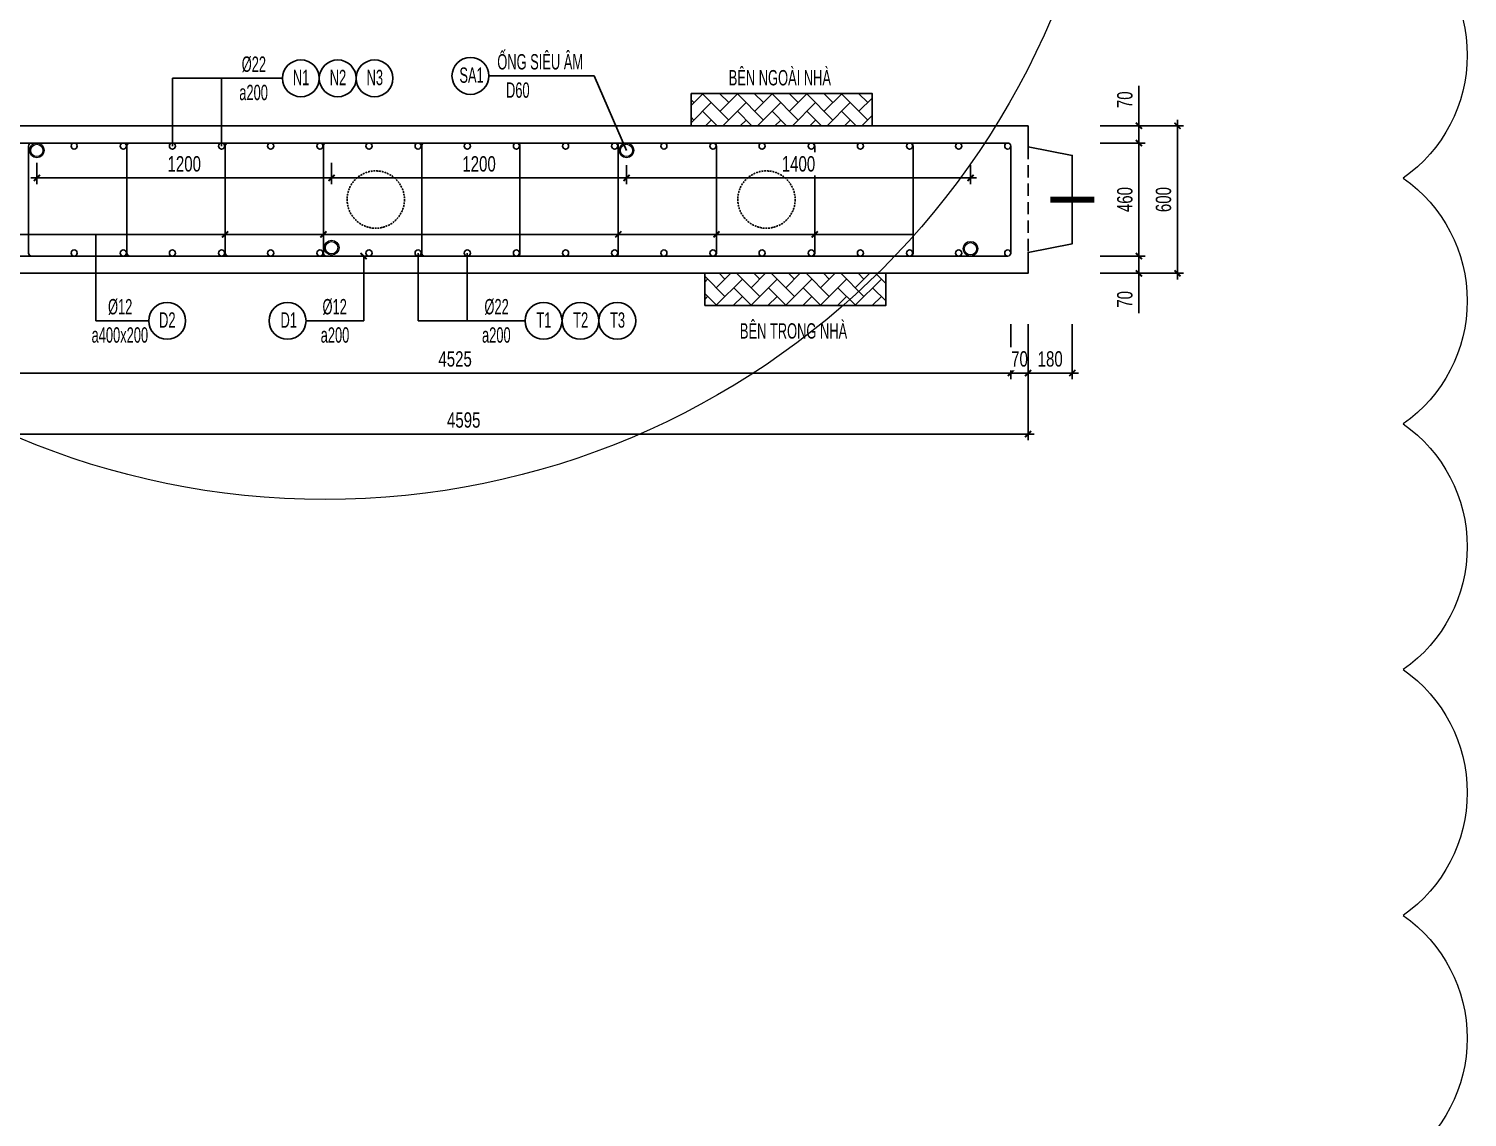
# Model space of a CAD drawing. Header units: millimetres. Extents: x -147841 to 368790, y -162721 to 84261.
# Drawn here: x 321568 to 327423, y -108874 to -104445 of the extents above; entities that cross this region are included whole.
import ezdxf
from ezdxf.enums import TextEntityAlignment as Align

# ---------------------------------------------------------------- set-up
doc = ezdxf.new("R2010")
doc.units = ezdxf.units.MM
doc.header["$LTSCALE"] = 1000
doc.header["$MEASUREMENT"] = 0
doc.header["$PDMODE"] = 1
doc.header["$PDSIZE"] = -10
doc.linetypes.add('DASHED', pattern=[0.75, 0.5, -0.25])
doc.linetypes.add('HIDDEN', pattern=[0.375, 0.25, -0.125])
doc.layers.get('0').update_dxf_attribs({"linetype": 'CONTINUOUS', "lineweight": 18})
doc.layers.get('DEFPOINTS').update_dxf_attribs({"color": 5, "linetype": 'CONTINUOUS', "lineweight": 18})
for name, color, linetype, lineweight in [('0-THAY', 7, 'CONTINUOUS', 18), ('ccu11-Dim', 8, 'CONTINUOUS', 18), ('DIM', 8, 'CONTINUOUS', 18)]:
    doc.layers.add(name, color=color, linetype=linetype, lineweight=lineweight)
for name, color, linetype in [('ccu11-Hatch', 250, 'CONTINUOUS'), ('ccu11-Khuat', 9, 'DASHED'), ('ccu11-Manh', 8, 'CONTINUOUS'), ('ccu11-Thep', 4, 'CONTINUOUS'), ('ccu11-Thepdai', 6, 'CONTINUOUS'), ('KC-Cotthep', 8, 'CONTINUOUS'), ('KC-Dim', 8, 'CONTINUOUS'), ('KC-Text', 31, 'CONTINUOUS'), ('KC-Thay', 7, 'CONTINUOUS')]:
    doc.layers.add(name, color=color, linetype=linetype)
doc.styles.add('ARIAL', font='arial.ttf', dxfattribs={"width": 0.7})
doc.styles.add('ccu11-dim', font='vnsimli.shx', dxfattribs={"width": 0.65, "bigfont": 'bigfont.shx'})
doc.dimstyles.new('2.5-25', dxfattribs={"dimscale": 25, "dimtxt": 2.5, "dimasz": 1, "dimexe": 1, "dimexo": 2, "dimgap": 1, "dimtad": 1, "dimdec": 1, "dimrnd": 5, "dimdsep": 46, "dimtxsty": 'ARIAL', "dimblk": 'ARCHTICK', "dimcen": -1, "dimdle": 1, "dimclrd": 256, "dimclre": 256, "dimclrt": 3, "dimadec": 0, "dimazin": 2, "dimtfac": 0.1, "dimtdec": 1, "dimtmove": 0, "dimatfit": 1, "dimldrblk": 'ARCHTICK', "dimfxl": 1, "dimtvp": 0.833333, "dimtfill": 1, "dimtolj": 1, "dimtzin": 12, "dimarcsym": 0})
doc.dimstyles.new('ccu11-100x4', dxfattribs={"dimscale": 100, "dimtxt": 2.5, "dimasz": 1, "dimexe": 1, "dimexo": 2, "dimgap": 1, "dimtad": 1, "dimdec": 0, "dimlfac": 0.25, "dimdsep": 46, "dimtxsty": 'ccu11-dim', "dimblk": 'ARCHTICK', "dimcen": -1, "dimdle": 1, "dimclrd": 256, "dimclre": 256, "dimclrt": 31, "dimadec": 0, "dimazin": 2, "dimtfac": 0.1, "dimtdec": 0, "dimtmove": 0, "dimatfit": 1, "dimldrblk": 'ARCHTICK', "dimfxl": 1, "dimtvp": 0.833333, "dimtolj": 1, "dimtzin": 12, "dimarcsym": 0})

# ---------------------------------------------------------------- blocks, each defined once
blk = doc.blocks.new('_ARCHTICK')
at = {"color": 0, "linetype": 'ByBlock', "const_width": 0.3}
blk.add_lwpolyline([(-0.5, -0.5), (0.5, 0.5)], dxfattribs=at)
blk = doc.blocks.new('*D708')
at = {"layer": 'DEFPOINTS', "color": 0, "linetype": 'ByBlock', "ltscale": 30, "transparency": 16777216}
for p in [(321041.4, -105440), (325565.5, -105596.9), (325565.5, -105845.6)]:
    blk.add_point(p, dxfattribs=at)
at = {"layer": 'KC-Dim', "linetype": 'ByBlock', "lineweight": -2, "ltscale": 30, "transparency": 16777216}
for p, q in [((321041.4, -105490), (321041.4, -105870.6)), ((325565.5, -105646.9), (325565.5, -105870.6)), ((321016.4, -105845.6), (325590.5, -105845.6))]:
    blk.add_line(p, q, dxfattribs=at)
at = {"layer": 'KC-Dim', "linetype": 'ByBlock', "lineweight": -2, "ltscale": 30, "transparency": 16777216, "xscale": 25, "yscale": 25, "zscale": 25, "rotation": 180}
blk.add_blockref('_ARCHTICK', (321041.4, -105845.6), dxfattribs=at)
at = {"layer": 'KC-Dim', "linetype": 'ByBlock', "lineweight": -2, "ltscale": 30, "transparency": 16777216, "xscale": 25, "yscale": 25, "zscale": 25}
blk.add_blockref('_ARCHTICK', (325565.5, -105845.6), dxfattribs=at)
at = {"layer": 'KC-Dim', "color": 3, "linetype": 'ByBlock', "ltscale": 30, "transparency": 16777216, "insert": (323303.5, -105788.7), "char_height": 62.5, "attachment_point": 5, "style": 'ARIAL', "bg_fill": 3, "box_fill_scale": 1.25, "bg_fill_color": 256, "bg_fill_true_color": 13158600, "bg_fill_transparency": 0}
blk.add_mtext('\\A1;4525', dxfattribs=at)
blk = doc.blocks.new('*D709')
at = {"layer": 'DEFPOINTS', "color": 0, "linetype": 'ByBlock', "ltscale": 30, "transparency": 16777216}
for p in [(321041.4, -105596.9), (325635.5, -105596.9), (325635.5, -106094.2)]:
    blk.add_point(p, dxfattribs=at)
at = {"layer": 'KC-Dim', "linetype": 'ByBlock', "lineweight": -2, "ltscale": 30, "transparency": 16777216}
for p, q in [((321041.4, -105646.9), (321041.4, -106119.2)), ((325635.5, -105646.9), (325635.5, -106119.2)), ((321016.4, -106094.2), (325660.5, -106094.2))]:
    blk.add_line(p, q, dxfattribs=at)
at = {"layer": 'KC-Dim', "linetype": 'ByBlock', "lineweight": -2, "ltscale": 30, "transparency": 16777216, "xscale": 25, "yscale": 25, "zscale": 25, "rotation": 180}
blk.add_blockref('_ARCHTICK', (321041.4, -106094.2), dxfattribs=at)
at = {"layer": 'KC-Dim', "linetype": 'ByBlock', "lineweight": -2, "ltscale": 30, "transparency": 16777216, "xscale": 25, "yscale": 25, "zscale": 25}
blk.add_blockref('_ARCHTICK', (325635.5, -106094.2), dxfattribs=at)
at = {"layer": 'KC-Dim', "color": 3, "linetype": 'ByBlock', "ltscale": 30, "transparency": 16777216, "insert": (323338.5, -106037.3), "char_height": 62.5, "attachment_point": 5, "style": 'ARIAL', "bg_fill": 3, "box_fill_scale": 1.25, "bg_fill_color": 256, "bg_fill_true_color": 13158600, "bg_fill_transparency": 0}
blk.add_mtext('\\A1;4595', dxfattribs=at)
blk = doc.blocks.new('*D710')
at = {"layer": 'DEFPOINTS', "color": 0, "linetype": 'ByBlock', "ltscale": 30, "transparency": 16777216}
for p in [(325878.6, -104840), (326243.6, -104840), (325878.6, -105440)]:
    blk.add_point(p, dxfattribs=at)
at = {"layer": 'KC-Dim', "linetype": 'ByBlock', "lineweight": -2, "ltscale": 30, "transparency": 16777216}
for p, q in [((325928.6, -104840), (326268.6, -104840)), ((326243.6, -105465), (326243.6, -104815)), ((325928.6, -105440), (326268.6, -105440))]:
    blk.add_line(p, q, dxfattribs=at)
at = {"layer": 'KC-Dim', "linetype": 'ByBlock', "lineweight": -2, "ltscale": 30, "transparency": 16777216, "xscale": 25, "yscale": 25, "zscale": 25}
for p, rotation in [((326243.6, -104840), 90), ((326243.6, -105440), 270)]:
    blk.add_blockref('_ARCHTICK', p, dxfattribs=dict(at, rotation=rotation))
at = {"layer": 'KC-Dim', "color": 3, "linetype": 'ByBlock', "ltscale": 30, "transparency": 16777216, "insert": (326186.7, -105140), "char_height": 62.5, "attachment_point": 5, "rotation": 90, "style": 'ARIAL', "bg_fill": 3, "box_fill_scale": 1.25, "bg_fill_color": 256, "bg_fill_true_color": 13158600, "bg_fill_transparency": 0}
blk.add_mtext('\\A1;600', dxfattribs=at)
blk = doc.blocks.new('*D711')
at = {"layer": 'DEFPOINTS', "color": 0, "linetype": 'ByBlock', "ltscale": 30, "transparency": 16777216}
for p in [(325878.6, -104910), (325878.6, -105370), (326086.4, -105370)]:
    blk.add_point(p, dxfattribs=at)
at = {"layer": 'KC-Dim', "linetype": 'ByBlock', "lineweight": -2, "ltscale": 30, "transparency": 16777216}
for p, q in [((325928.6, -104910), (326111.4, -104910)), ((326086.4, -104885), (326086.4, -105395)), ((325928.6, -105370), (326111.4, -105370))]:
    blk.add_line(p, q, dxfattribs=at)
at = {"layer": 'KC-Dim', "linetype": 'ByBlock', "lineweight": -2, "ltscale": 30, "transparency": 16777216, "xscale": 25, "yscale": 25, "zscale": 25}
for p, rotation in [((326086.4, -104910), 90), ((326086.4, -105370), 270)]:
    blk.add_blockref('_ARCHTICK', p, dxfattribs=dict(at, rotation=rotation))
at = {"layer": 'KC-Dim', "color": 3, "linetype": 'ByBlock', "ltscale": 30, "transparency": 16777216, "insert": (326029.5, -105140), "char_height": 62.5, "attachment_point": 5, "rotation": 90, "style": 'ARIAL', "bg_fill": 3, "box_fill_scale": 1.25, "bg_fill_color": 256, "bg_fill_true_color": 13158600, "bg_fill_transparency": 0}
blk.add_mtext('\\A1;460', dxfattribs=at)
blk = doc.blocks.new('*D712')
at = {"layer": 'DEFPOINTS', "color": 0, "linetype": 'ByBlock', "ltscale": 30, "transparency": 16777216}
for p in [(325878.6, -104840), (326086.4, -104840), (325878.6, -104910)]:
    blk.add_point(p, dxfattribs=at)
at = {"layer": 'KC-Dim', "linetype": 'ByBlock', "lineweight": -2, "ltscale": 30, "transparency": 16777216}
for p, q in [((326086.4, -104840), (326086.4, -104677.8)), ((325928.6, -104840), (326111.4, -104840)), ((326086.4, -104910), (326086.4, -104840)), ((325928.6, -104910), (326111.4, -104910)), ((326086.4, -104910), (326086.4, -104935))]:
    blk.add_line(p, q, dxfattribs=at)
at = {"layer": 'KC-Dim', "linetype": 'ByBlock', "lineweight": -2, "ltscale": 30, "transparency": 16777216, "xscale": 25, "yscale": 25, "zscale": 25}
for p, rotation in [((326086.4, -104840), 270), ((326086.4, -104910), 90)]:
    blk.add_blockref('_ARCHTICK', p, dxfattribs=dict(at, rotation=rotation))
at = {"layer": 'KC-Dim', "color": 3, "linetype": 'ByBlock', "ltscale": 30, "transparency": 16777216, "insert": (326029.5, -104733.9), "char_height": 62.5, "attachment_point": 5, "rotation": 90, "style": 'ARIAL', "bg_fill": 3, "box_fill_scale": 1.25, "bg_fill_color": 256, "bg_fill_true_color": 13158600, "bg_fill_transparency": 0}
blk.add_mtext('\\A1;70', dxfattribs=at)
blk = doc.blocks.new('*D713')
at = {"layer": 'DEFPOINTS', "color": 0, "linetype": 'ByBlock', "ltscale": 30, "transparency": 16777216}
for p in [(325878.6, -105370), (325878.6, -105440), (326086.4, -105440)]:
    blk.add_point(p, dxfattribs=at)
at = {"layer": 'KC-Dim', "linetype": 'ByBlock', "lineweight": -2, "ltscale": 30, "transparency": 16777216}
for p, q in [((325928.6, -105370), (326111.4, -105370)), ((326086.4, -105370), (326086.4, -105345)), ((326086.4, -105370), (326086.4, -105440)), ((325928.6, -105440), (326111.4, -105440)), ((326086.4, -105440), (326086.4, -105602.2))]:
    blk.add_line(p, q, dxfattribs=at)
at = {"layer": 'KC-Dim', "linetype": 'ByBlock', "lineweight": -2, "ltscale": 30, "transparency": 16777216, "xscale": 25, "yscale": 25, "zscale": 25}
for p, rotation in [((326086.4, -105370), 270), ((326086.4, -105440), 90)]:
    blk.add_blockref('_ARCHTICK', p, dxfattribs=dict(at, rotation=rotation))
at = {"layer": 'KC-Dim', "color": 3, "linetype": 'ByBlock', "ltscale": 30, "transparency": 16777216, "insert": (326029.5, -105546.1), "char_height": 62.5, "attachment_point": 5, "rotation": 90, "style": 'ARIAL', "bg_fill": 3, "box_fill_scale": 1.25, "bg_fill_color": 256, "bg_fill_true_color": 13158600, "bg_fill_transparency": 0}
blk.add_mtext('\\A1;70', dxfattribs=at)
blk = doc.blocks.new('att_thep_2')
blk.add_circle((-300, 0), 300)
at = {"color": 3, "style": 'ARIAL', "width": 0.6}
blk.add_attdef('DK', text='', height=250, dxfattribs=at).set_placement((467, 105), align=Align.CENTER)
at = {"color": 31, "style": 'ARIAL', "width": 0.6}
blk.add_attdef('SH', text='', height=250, dxfattribs=at).set_placement((-281, -111), align=Align.CENTER)
at = {"color": 2, "style": 'ARIAL', "width": 0.6}
blk.add_attdef('KC', text='', height=250, dxfattribs=at).set_placement((472, -355), align=Align.CENTER)
blk = doc.blocks.new('*D714')
at = {"layer": 'DEFPOINTS', "color": 0, "ltscale": 3000, "transparency": 16777216}
for p in [(325565.5, -105596.9), (325635.5, -105596.9)]:
    blk.add_point(p, dxfattribs=at)
at = {"layer": 'KC-Dim', "lineweight": -2, "ltscale": 3000, "transparency": 16777216}
for p, q in [((325565.5, -105646.9), (325565.5, -105870.6)), ((325635.5, -105646.9), (325635.5, -105870.6)), ((325540.5, -105845.6), (325660.5, -105845.6))]:
    blk.add_line(p, q, dxfattribs=at)
at = {"layer": 'KC-Dim', "lineweight": -2, "ltscale": 3000, "transparency": 16777216, "xscale": 25, "yscale": 25, "zscale": 25, "rotation": 180}
blk.add_blockref('_ARCHTICK', (325565.5, -105845.6), dxfattribs=at)
at = {"layer": 'KC-Dim', "lineweight": -2, "ltscale": 3000, "transparency": 16777216, "xscale": 25, "yscale": 25, "zscale": 25}
blk.add_blockref('_ARCHTICK', (325635.5, -105845.6), dxfattribs=at)
at = {"layer": 'KC-Dim', "color": 3, "ltscale": 3000, "transparency": 16777216, "insert": (325600.5, -105788.7), "char_height": 62.5, "attachment_point": 5, "style": 'ARIAL', "bg_fill": 3, "box_fill_scale": 1.25, "bg_fill_color": 256, "bg_fill_true_color": 13158600, "bg_fill_transparency": 0}
blk.add_mtext('\\A1;70', dxfattribs=at)
at = {"layer": 'DEFPOINTS', "color": 0, "ltscale": 3000, "transparency": 16777216}
blk.add_point((325635.5, -105845.6), dxfattribs=at)
blk = doc.blocks.new('*D715')
at = {"layer": 'DEFPOINTS', "color": 0, "ltscale": 3000, "transparency": 16777216}
for p in [(325635.5, -105596.9), (325815.5, -105596.9)]:
    blk.add_point(p, dxfattribs=at)
at = {"layer": 'KC-Dim', "lineweight": -2, "ltscale": 3000, "transparency": 16777216}
for p, q in [((325635.5, -105646.9), (325635.5, -105870.6)), ((325815.5, -105646.9), (325815.5, -105870.6)), ((325610.5, -105845.6), (325840.5, -105845.6))]:
    blk.add_line(p, q, dxfattribs=at)
at = {"layer": 'KC-Dim', "color": 3, "ltscale": 3000, "transparency": 16777216, "insert": (325725.5, -105788.7), "char_height": 62.5, "attachment_point": 5, "style": 'ARIAL', "bg_fill": 3, "box_fill_scale": 1.25, "bg_fill_color": 256, "bg_fill_true_color": 13158600, "bg_fill_transparency": 0}
blk.add_mtext('\\A1;180', dxfattribs=at)
at = {"layer": 'DEFPOINTS', "color": 0, "ltscale": 3000, "transparency": 16777216}
blk.add_point((325815.5, -105845.6), dxfattribs=at)
at = {"layer": 'KC-Dim', "lineweight": -2, "ltscale": 3000, "transparency": 16777216, "xscale": 25, "yscale": 25, "zscale": 25, "rotation": 180}
blk.add_blockref('_ARCHTICK', (325635.5, -105845.6), dxfattribs=at)
at = {"layer": 'KC-Dim', "lineweight": -2, "ltscale": 3000, "transparency": 16777216, "xscale": 25, "yscale": 25, "zscale": 25}
blk.add_blockref('_ARCHTICK', (325815.5, -105845.6), dxfattribs=at)
blk = doc.blocks.new('*U703')
at = {"layer": 'ccu11-Thepdai', "flags": 128}
blk.add_lwpolyline([(50, 230), (-37.5, 230, 0.414214), (-50, 217.5), (-50, -114.4), (-50, -217.5, 0.414214), (-37.5, -230), (50, -230)], format="xyb", dxfattribs=at)
blk = doc.blocks.new('*U704')
at = {"layer": 'DIM', "color": 0, "linetype": 'ByBlock', "lineweight": -2, "transparency": 16777216}
for p in [(0, 0), (400, 0), (800, 0), (1200, 0), (1600, 0), (2000, 0)]:
    blk.add_blockref('*U703', p, dxfattribs=at)
blk = doc.blocks.new('*U701')
at = {"layer": 'ccu11-Thepdai', "flags": 128}
blk.add_lwpolyline([(-50, 230), (37.5, 230, -0.414214), (50, 217.5), (50, -114.4), (50, -217.5, -0.414214), (37.5, -230), (-50, -230)], format="xyb", dxfattribs=at)
blk = doc.blocks.new('*U702')
at = {"layer": 'DIM', "color": 0, "linetype": 'ByBlock', "lineweight": -2, "transparency": 16777216}
for p in [(0, 0), (400, 0), (800, 0), (1200, 0), (1600, 0)]:
    blk.add_blockref('*U701', p, dxfattribs=at)
blk = doc.blocks.new('*D716')
at = {"layer": 'DEFPOINTS', "color": 0, "linetype": 'ByBlock', "ltscale": 30, "transparency": 16777216}
for p in [(321601, -104940), (322801, -104940), (322801, -105052)]:
    blk.add_point(p, dxfattribs=at)
at = {"layer": 'KC-Dim', "linetype": 'ByBlock', "lineweight": -2, "ltscale": 30, "transparency": 16777216}
for p, q in [((321601, -104990), (321601, -105077)), ((322801, -104990), (322801, -105077)), ((321576, -105052), (322826, -105052))]:
    blk.add_line(p, q, dxfattribs=at)
at = {"layer": 'KC-Dim', "linetype": 'ByBlock', "lineweight": -2, "ltscale": 30, "transparency": 16777216, "xscale": 25, "yscale": 25, "zscale": 25, "rotation": 180}
blk.add_blockref('_ARCHTICK', (321601, -105052), dxfattribs=at)
at = {"layer": 'KC-Dim', "linetype": 'ByBlock', "lineweight": -2, "ltscale": 30, "transparency": 16777216, "xscale": 25, "yscale": 25, "zscale": 25}
blk.add_blockref('_ARCHTICK', (322801, -105052), dxfattribs=at)
at = {"layer": 'KC-Dim', "color": 3, "linetype": 'ByBlock', "ltscale": 30, "transparency": 16777216, "insert": (322201, -104995), "char_height": 62.5, "attachment_point": 5, "style": 'ARIAL', "bg_fill": 3, "box_fill_scale": 1.25, "bg_fill_color": 256, "bg_fill_true_color": 13158600, "bg_fill_transparency": 0}
blk.add_mtext('\\A1;1200', dxfattribs=at)
blk = doc.blocks.new('*D717')
at = {"layer": 'DEFPOINTS', "color": 0, "linetype": 'ByBlock', "ltscale": 30, "transparency": 16777216}
for p in [(322801, -104940), (324001, -104950.3), (324001, -105052)]:
    blk.add_point(p, dxfattribs=at)
at = {"layer": 'KC-Dim', "linetype": 'ByBlock', "lineweight": -2, "ltscale": 30, "transparency": 16777216}
for p, q in [((322801, -104990), (322801, -105077)), ((324001, -105000.3), (324001, -105077)), ((322776, -105052), (324026, -105052))]:
    blk.add_line(p, q, dxfattribs=at)
at = {"layer": 'KC-Dim', "linetype": 'ByBlock', "lineweight": -2, "ltscale": 30, "transparency": 16777216, "xscale": 25, "yscale": 25, "zscale": 25, "rotation": 180}
blk.add_blockref('_ARCHTICK', (322801, -105052), dxfattribs=at)
at = {"layer": 'KC-Dim', "linetype": 'ByBlock', "lineweight": -2, "ltscale": 30, "transparency": 16777216, "xscale": 25, "yscale": 25, "zscale": 25}
blk.add_blockref('_ARCHTICK', (324001, -105052), dxfattribs=at)
at = {"layer": 'KC-Dim', "color": 3, "linetype": 'ByBlock', "ltscale": 30, "transparency": 16777216, "insert": (323401, -104995), "char_height": 62.5, "attachment_point": 5, "style": 'ARIAL', "bg_fill": 3, "box_fill_scale": 1.25, "bg_fill_color": 256, "bg_fill_true_color": 13158600, "bg_fill_transparency": 0}
blk.add_mtext('\\A1;1200', dxfattribs=at)
blk = doc.blocks.new('*D718')
at = {"layer": 'DEFPOINTS', "color": 0, "linetype": 'ByBlock', "ltscale": 30, "transparency": 16777216}
for p in [(324001, -104950.3), (325401, -104950.3), (325401, -105052)]:
    blk.add_point(p, dxfattribs=at)
at = {"layer": 'KC-Dim', "linetype": 'ByBlock', "lineweight": -2, "ltscale": 30, "transparency": 16777216}
for p, q in [((324001, -105000.3), (324001, -105077)), ((325401, -105000.3), (325401, -105077)), ((323976, -105052), (325426, -105052))]:
    blk.add_line(p, q, dxfattribs=at)
at = {"layer": 'KC-Dim', "linetype": 'ByBlock', "lineweight": -2, "ltscale": 30, "transparency": 16777216, "xscale": 25, "yscale": 25, "zscale": 25, "rotation": 180}
blk.add_blockref('_ARCHTICK', (324001, -105052), dxfattribs=at)
at = {"layer": 'KC-Dim', "linetype": 'ByBlock', "lineweight": -2, "ltscale": 30, "transparency": 16777216, "xscale": 25, "yscale": 25, "zscale": 25}
blk.add_blockref('_ARCHTICK', (325401, -105052), dxfattribs=at)
at = {"layer": 'KC-Dim', "color": 3, "linetype": 'ByBlock', "ltscale": 30, "transparency": 16777216, "insert": (324701, -104995), "char_height": 62.5, "attachment_point": 5, "style": 'ARIAL', "bg_fill": 3, "box_fill_scale": 1.25, "bg_fill_color": 256, "bg_fill_true_color": 13158600, "bg_fill_transparency": 0}
blk.add_mtext('\\A1;1400', dxfattribs=at)
blk = doc.blocks.new('A$C260038B3')
at = {"layer": '0-THAY', "linetype": 'Continuous'}
for radius in [120, 100]:
    blk.add_circle((0, 0), radius, dxfattribs=at)

msp = doc.modelspace()

# ---------------------------------------------------------------- hatches: boundary and pattern name
at = {"layer": 'ccu11-Hatch', "ltscale": 3000}
h = msp.add_hatch(dxfattribs=at)
h.set_pattern_fill('AR-HBONE', color=256, scale=12.5, style=0)
h.set_pattern_definition([(45, (257206.367, -116943.144), (6e-15, 70.710678), [150, -50]), (135, (257241.72, -116907.79), (6e-15, 70.710678), [150, -50])])
h.paths.add_polyline_path([(325000.37, -104708.39), (324263.62, -104708.39), (324263.62, -104839.99), (325000.37, -104839.99)])

# ---------------------------------------------------------------- linework, layer by layer
msp.add_lwpolyline([(324263.62, -104708.39), (325000.37, -104708.39), (325000.37, -104839.99), (324263.62, -104839.99)], close=True, dxfattribs=at)
at = {"layer": 'ccu11-Khuat', "ltscale": 0.1}
msp.add_line((325635.48, -104924.99), (325635.48, -105354.99), dxfattribs=at)
at = {"layer": 'ccu11-Manh', "ltscale": 10}
msp.add_line((321167.48, -105281.69), (325167.48, -105281.69), dxfattribs=at)
at = {"layer": 'ccu11-Thep', "const_width": 25}
msp.add_lwpolyline([(325725.48, -105139.99), (325905.48, -105139.99)], dxfattribs=at)
at = {"layer": 'ccu11-Thep'}
for centre in [(325552.98, -104922.49), (321752.98, -105357.49), (321952.98, -105357.49), (322152.98, -105357.49), (322352.98, -105357.49), (322552.98, -105357.49), (322752.98, -105357.49), (322952.98, -105357.49), (323152.98, -105357.49), (323352.98, -105357.49), (323552.98, -105357.49), (323752.98, -105357.49), (323952.98, -105357.49), (324152.98, -105357.49), (324352.98, -105357.49), (324552.98, -105357.49), (324752.98, -105357.49), (324952.98, -105357.49), (325152.98, -105357.49), (325352.98, -105357.49), (325552.98, -105357.49)]:
    msp.add_circle(centre, 12.5, dxfattribs=at)
at = {"layer": 'ccu11-Thepdai'}
for points in [[(321053.92, -105369.99), (323554.98, -105369.99, 0.4142136), (323567.48, -105357.49), (323567.48, -104922.49, 0.4142136), (323554.98, -104909.99), (321053.92, -104909.99, 0.4142136), (321041.42, -104922.49), (321041.42, -105357.49, 0.4142136)], [(323179.98, -105369.99), (325552.98, -105369.99, 0.4142136), (325565.48, -105357.49), (325565.48, -104922.49, 0.4142136), (325552.98, -104909.99), (323179.98, -104909.99, 0.4142136), (323167.48, -104922.49), (323167.48, -105357.49, 0.4142136)]]:
    msp.add_lwpolyline(points, format="xyb", close=True, dxfattribs=at)
at = {"layer": 'DEFPOINTS', "color": 1, "flags": 128}
msp.add_lwpolyline([(327162.28, -99052.6, -0.5205671), (327162.28, -100052.6, -0.5205671), (327162.28, -101052.6, -0.5205671), (327162.28, -102052.6, -0.5205671), (327162.28, -103052.6, -0.5205671), (327162.28, -104052.6, -0.5205671), (327162.28, -105052.6, -0.5205671), (327162.28, -106052.6, -0.5205671), (327162.28, -107052.6, -0.5205671), (327162.28, -108052.6, -0.5205671), (327162.28, -109052.6, -0.5205671)], format="xyb", dxfattribs=at)
at = {"layer": 'KC-Thay', "flags": 128}
msp.add_lwpolyline([(320441.42, -108239.99), (320441.42, -104839.99), (325635.48, -104839.99), (325635.48, -104924.99), (325815.48, -104959.99), (325815.48, -105319.99), (325635.48, -105354.99), (325635.48, -105439.99), (321041.42, -105439.99), (321041.42, -108239.99), (320956.42, -108239.99), (320921.42, -108419.99), (320561.42, -108419.99), (320526.42, -108239.99), (320441.42, -108239.99)], dxfattribs=at)

# ---------------------------------------------------------------- block references
at = {"layer": 'ccu11-Dim', "ltscale": 3000, "xscale": 0.25, "yscale": 0.25, "zscale": 0.25}
for p in [(322800.95, -105335.7), (325400.95, -105339.99)]:
    msp.add_blockref('A$C260038B3', p, dxfattribs=at)
at = {"layer": 'ccu11-Manh', "ltscale": 3000, "xscale": 25, "yscale": 25, "zscale": 25}
for p in [(322367.48, -105281.69), (322767.48, -105281.69), (323967.48, -105281.69), (324367.48, -105281.69), (324767.48, -105281.69)]:
    msp.add_blockref('_ARCHTICK', p, dxfattribs=at)
at = {"layer": 'DIM'}
for name, p in [('*U704', (321217.48, -105139.99)), ('*U702', (323517.48, -105139.99))]:
    msp.add_blockref(name, p, dxfattribs=at)
at = {"layer": 'KC-Cotthep'}
ref = msp.add_blockref('att_thep_2', (322600.63, -104646.62), dxfattribs=dict(at, xscale=-0.25, yscale=0.25, zscale=0.25))
ref.add_attrib('KC', 'a200', dxfattribs={"layer": '0', "color": 2, "height": 62.5, "style": 'ARIAL', "width": 0.6}).set_placement((322483.28, -104735.44), align=Align.CENTER)
ref.add_attrib('DK', '%%C22', dxfattribs={"layer": '0', "color": 2, "height": 62.5, "style": 'ARIAL', "width": 0.6}).set_placement((322484.36, -104620.27), align=Align.CENTER)
ref.add_attrib('SH', 'N1', dxfattribs={"layer": '0', "color": 31, "height": 62.5, "style": 'ARIAL', "width": 0.6}).set_placement((322676.66, -104674.49), align=Align.CENTER)
ref = msp.add_blockref('att_thep_2', (323440.63, -104636.95), dxfattribs=dict(at, xscale=0.25, yscale=0.25, zscale=0.25))
ref.add_attrib('KC', 'D60', dxfattribs={"layer": '0', "color": 2, "height": 62.5, "style": 'ARIAL', "width": 0.6}).set_placement((323558.6, -104725.77), align=Align.CENTER)
ref.add_attrib('DK', 'ỐNG SIÊU ÂM', dxfattribs={"layer": '0', "color": 15, "height": 62.5, "style": 'ARIAL', "width": 0.6}).set_placement((323649.7, -104610.6), align=Align.CENTER)
ref.add_attrib('SH', 'SA1', dxfattribs={"layer": '0', "color": 31, "height": 62.5, "style": 'ARIAL', "width": 0.6}).set_placement((323370.39, -104664.82), align=Align.CENTER)
ref = msp.add_blockref('att_thep_2', (322750.63, -104646.62), dxfattribs=dict(at, xscale=-0.25, yscale=0.25, zscale=0.25))
ref.add_attrib('SH', 'N2', dxfattribs={"layer": '0', "color": 31, "height": 62.5, "style": 'ARIAL', "width": 0.6}).set_placement((322826.66, -104674.49), align=Align.CENTER)
ref = msp.add_blockref('att_thep_2', (322900.63, -104646.62), dxfattribs=dict(at, xscale=-0.25, yscale=0.25, zscale=0.25))
ref.add_attrib('SH', 'N3', dxfattribs={"layer": '0', "color": 31, "height": 62.5, "style": 'ARIAL', "width": 0.6}).set_placement((322976.66, -104674.49), align=Align.CENTER)

# ---------------------------------------------------------------- texts
at = {"layer": 'KC-Text', "color": 1, "style": 'ARIAL', "width": 0.6}
msp.add_text('BÊN NGOÀI NHÀ', height=62.5, dxfattribs=at).set_placement((324625.14, -104675.44), align=Align.CENTER)

# ---------------------------------------------------------------- leaders
at = {"layer": 'ccu11-Manh', "ltscale": 10}
msp.add_leader([(324000.95, -104939.98), (323869.92, -104636.95), (323440.63, -104636.95)], dimstyle='ccu11-100x4', override={"dimgap": 1, "dimtad": 0, "dimldrblk": 'None'}, dxfattribs=at)

# ---------------------------------------------------------------- next in the draw order: dimensions: what is measured, and where the dimension line sits
at = {"layer": 'KC-Dim', "linetype": 'ByBlock', "ltscale": 30}
dim = msp.add_linear_dim(base=(326243.56, -104839.99), p1=(325878.56, -105439.99), p2=(325878.56, -104839.99), angle=90, dimstyle='2.5-25', dxfattribs=at)
dim.commit()
dim.dimension.update_dxf_attribs({"geometry": '*D710', "text_midpoint": (326186.65, -105139.99)})
for base, p1, p2, picture, middle in [((322800.95, -105051.95), (321600.95, -104939.98), (322800.95, -104939.98), '*D716', (322200.95, -104995.04)), ((325565.48, -105845.61), (321041.42, -105439.99), (325565.48, -105596.9), '*D708', (323303.45, -105788.7))]:
    dim = msp.add_linear_dim(base=base, p1=p1, p2=p2, dimstyle='2.5-25', dxfattribs=at)
    dim.commit()
    dim.dimension.update_dxf_attribs({"geometry": picture, "text_midpoint": middle})

# ---------------------------------------------------------------- next in the draw order: linework, layer by layer
at = {"layer": 'ccu11-Thep'}
for centre in [(321752.98, -104922.49), (321952.98, -104922.49), (322152.98, -104922.49), (322352.98, -104922.49), (322552.98, -104922.49)]:
    msp.add_circle(centre, 12.5, dxfattribs=at)

# ---------------------------------------------------------------- next in the draw order: block references
at = {"layer": 'ccu11-Dim', "ltscale": 3000, "xscale": 0.25, "yscale": 0.25, "zscale": 0.25}
msp.add_blockref('A$C260038B3', (321600.95, -104939.98), dxfattribs=at)

# ---------------------------------------------------------------- next in the draw order: dimensions: what is measured, and where the dimension line sits
at = {"layer": 'KC-Dim', "linetype": 'ByBlock', "ltscale": 30}
dim = msp.add_linear_dim(base=(326086.41, -105369.99), p1=(325878.56, -104909.99), p2=(325878.56, -105369.99), angle=90, dimstyle='2.5-25', dxfattribs=at)
dim.commit()
dim.dimension.update_dxf_attribs({"geometry": '*D711', "text_midpoint": (326029.5, -105139.99)})
for base, p1, p2, picture, middle in [((324000.95, -105051.95), (322800.95, -104939.98), (324000.95, -104950.27), '*D717', (323400.95, -104995.04)), ((325635.48, -106094.16), (321041.42, -105596.9), (325635.48, -105596.9), '*D709', (323338.45, -106037.25))]:
    dim = msp.add_linear_dim(base=base, p1=p1, p2=p2, dimstyle='2.5-25', dxfattribs=at)
    dim.commit()
    dim.dimension.update_dxf_attribs({"geometry": picture, "text_midpoint": middle})

# ---------------------------------------------------------------- next in the draw order: leaders
at = {"layer": 'ccu11-Manh', "ltscale": 10}
for points in [[(322152.98, -104922.49), (322152.98, -104646.62), (322600.59, -104646.62)], [(322352.98, -104922.49), (322352.98, -104646.62), (322600.63, -104646.62)]]:
    msp.add_leader(points, dimstyle='ccu11-100x4', override={"dimgap": 1, "dimtad": 0, "dimldrblk": 'None'}, dxfattribs=at)

# ---------------------------------------------------------------- next in the draw order: hatches: boundary and pattern name
at = {"layer": 'ccu11-Hatch', "ltscale": 3000}
h = msp.add_hatch(dxfattribs=at)
h.set_pattern_fill('AR-HBONE', color=256, scale=12.5, style=0)
h.set_pattern_definition([(315, (257261.996, -93336.84), (6e-15, -70.710678), [150, -50]), (225, (257297.35, -93372.195), (6e-15, -70.710678), [150, -50])])
h.paths.add_polyline_path([(325056, -105571.59), (324319.25, -105571.59), (324319.25, -105439.99), (325056, -105439.99)])

# ---------------------------------------------------------------- next in the draw order: linework, layer by layer
msp.add_lwpolyline([(324319.25, -105571.59), (325056, -105571.59), (325056, -105439.99), (324319.25, -105439.99)], close=True, dxfattribs=at)
at = {"layer": 'ccu11-Thep'}
for centre in [(322752.98, -104922.49), (322952.98, -104922.49), (323152.98, -104922.49), (323352.98, -104922.49), (323552.98, -104922.49), (323752.98, -104922.49)]:
    msp.add_circle(centre, 12.5, dxfattribs=at)
at = {"layer": 'ccu11-Thep', "linetype": 'HIDDEN', "ltscale": 0.03}
msp.add_circle((322980.53, -105139.99, 242.3), 116.6, dxfattribs=at)

# ---------------------------------------------------------------- next in the draw order: block references
at = {"layer": 'KC-Cotthep'}
ref = msp.add_blockref('att_thep_2', (322056.27, -105633.36), dxfattribs=dict(at, xscale=-0.25, yscale=0.25, zscale=0.25))
ref.add_attrib('KC', 'a400x200', dxfattribs={"layer": '0', "color": 2, "height": 62.5, "style": 'ARIAL', "width": 0.6}).set_placement((321938.91, -105722.19), align=Align.CENTER)
ref.add_attrib('DK', '%%C12', dxfattribs={"layer": '0', "color": 215, "height": 62.5, "style": 'ARIAL', "width": 0.6}).set_placement((321940.26, -105607.01), align=Align.CENTER)
ref.add_attrib('SH', 'D2', dxfattribs={"layer": '0', "color": 31, "height": 62.5, "style": 'ARIAL', "width": 0.6}).set_placement((322132.09, -105661.23), align=Align.CENTER)
ref = msp.add_blockref('att_thep_2', (322696.63, -105633.36), dxfattribs=dict(at, xscale=0.25, yscale=0.25, zscale=0.25))
ref.add_attrib('KC', 'a200', dxfattribs={"layer": '0', "color": 2, "height": 62.5, "style": 'ARIAL', "width": 0.6}).set_placement((322814.6, -105722.19), align=Align.CENTER)
ref.add_attrib('DK', '%%C12', dxfattribs={"layer": '0', "color": 215, "height": 62.5, "style": 'ARIAL', "width": 0.6}).set_placement((322813.28, -105607.01), align=Align.CENTER)
ref.add_attrib('SH', 'D1', dxfattribs={"layer": '0', "color": 31, "height": 62.5, "style": 'ARIAL', "width": 0.6}).set_placement((322626.39, -105661.23), align=Align.CENTER)
ref = msp.add_blockref('att_thep_2', (323588.57, -105633.36), dxfattribs=dict(at, xscale=-0.25, yscale=0.25, zscale=0.25))
ref.add_attrib('KC', 'a200', dxfattribs={"layer": '0', "color": 2, "height": 62.5, "style": 'ARIAL', "width": 0.6}).set_placement((323471.22, -105722.19), align=Align.CENTER)
ref.add_attrib('DK', '%%C22', dxfattribs={"layer": '0', "color": 2, "height": 62.5, "style": 'ARIAL', "width": 0.6}).set_placement((323472.31, -105607.01), align=Align.CENTER)
ref.add_attrib('SH', 'T1', dxfattribs={"layer": '0', "color": 31, "height": 62.5, "style": 'ARIAL', "width": 0.6}).set_placement((323664.6, -105661.23), align=Align.CENTER)
ref = msp.add_blockref('att_thep_2', (323738.57, -105633.36), dxfattribs=dict(at, xscale=-0.25, yscale=0.25, zscale=0.25))
ref.add_attrib('SH', 'T2', dxfattribs={"layer": '0', "color": 31, "height": 62.5, "style": 'ARIAL', "width": 0.6}).set_placement((323814.6, -105661.23), align=Align.CENTER)
ref = msp.add_blockref('att_thep_2', (323888.57, -105633.36), dxfattribs=dict(at, xscale=-0.25, yscale=0.25, zscale=0.25))
ref.add_attrib('SH', 'T3', dxfattribs={"layer": '0', "color": 31, "height": 62.5, "style": 'ARIAL', "width": 0.6}).set_placement((323964.6, -105661.23), align=Align.CENTER)

# ---------------------------------------------------------------- next in the draw order: texts
at = {"layer": 'KC-Text', "color": 1, "style": 'ARIAL', "width": 0.6}
msp.add_text('BÊN TRONG NHÀ', height=62.5, dxfattribs=at).set_placement((324680.77, -105705.73), align=Align.CENTER)

# ---------------------------------------------------------------- next in the draw order: dimensions: what is measured, and where the dimension line sits
at = {"layer": 'KC-Dim', "linetype": 'ByBlock', "ltscale": 30}
for base, p1, p2, picture, middle in [((326086.41, -104839.99), (325878.56, -104909.99), (325878.56, -104839.99), '*D712', (326029.5, -104733.91)), ((326086.41, -105439.99), (325878.56, -105369.99), (325878.56, -105439.99), '*D713', (326029.5, -105546.07))]:
    dim = msp.add_linear_dim(base=base, p1=p1, p2=p2, angle=90, dimstyle='2.5-25', dxfattribs=at)
    dim.commit()
    dim.dimension.update_dxf_attribs({"geometry": picture, "text_midpoint": middle})
dim = msp.add_linear_dim(base=(325400.95, -105051.95), p1=(324000.95, -104950.27), p2=(325400.95, -104950.27), dimstyle='2.5-25', dxfattribs=at)
dim.commit()
dim.dimension.update_dxf_attribs({"geometry": '*D718', "text_midpoint": (324700.95, -104995.04)})
at = {"layer": 'KC-Dim', "ltscale": 3000}
dim = msp.add_linear_dim(base=(325635.48, -105845.61), p1=(325565.48, -105596.9), p2=(325635.48, -105596.9), dimstyle='2.5-25', dxfattribs=at)
dim.commit()
dim.dimension.update_dxf_attribs({"geometry": '*D714', "text_midpoint": (325600.48, -105845.61), "dimtype": 160})

# ---------------------------------------------------------------- next in the draw order: leaders
at = {"layer": 'ccu11-Manh', "ltscale": 10}
for points in [[(321841.16, -105281.69), (321841.16, -105633.36), (322057.47, -105633.36)], [(323152.98, -105357.49), (323152.98, -105633.36), (323588.5, -105633.36)], [(323352.98, -105357.49), (323352.98, -105633.36), (323588.53, -105633.36)]]:
    msp.add_leader(points, dimstyle='ccu11-100x4', override={"dimgap": 1, "dimtad": 0, "dimldrblk": 'None'}, dxfattribs=at)
at = {"layer": 'ccu11-Manh', "ltscale": 3000}
msp.add_leader([(322931.29, -105369.99), (322931.29, -105633.36), (322696.63, -105633.36)], dimstyle='ccu11-100x4', override={"dimasz": 0.25, "dimtad": 0}, dxfattribs=at)

# ---------------------------------------------------------------- next in the draw order: linework, layer by layer
at = {"layer": 'ccu11-Thep'}
for centre in [(323952.98, -104922.49), (324152.98, -104922.49), (324352.98, -104922.49), (324552.98, -104922.49), (324752.98, -104922.49), (324952.98, -104922.49), (325152.98, -104922.49), (325352.98, -104922.49)]:
    msp.add_circle(centre, 12.5, dxfattribs=at)
at = {"layer": 'ccu11-Thep', "linetype": 'HIDDEN', "ltscale": 0.03}
msp.add_circle((324570.53, -105139.99, 242.3), 116.6, dxfattribs=at)

# ---------------------------------------------------------------- next in the draw order: block references
at = {"layer": 'ccu11-Dim', "ltscale": 3000, "xscale": 0.25, "yscale": 0.25, "zscale": 0.25}
msp.add_blockref('A$C260038B3', (324000.95, -104939.98), dxfattribs=at)

# ---------------------------------------------------------------- next in the draw order: dimensions: what is measured, and where the dimension line sits
at = {"layer": 'KC-Dim', "ltscale": 3000}
dim = msp.add_linear_dim(base=(325815.48, -105845.61), p1=(325635.48, -105596.9), p2=(325815.48, -105596.9), dimstyle='2.5-25', override={"dimtmove": 1}, dxfattribs=at)
dim.commit()
dim.dimension.update_dxf_attribs({"geometry": '*D715', "text_midpoint": (325725.48, -105845.61), "dimtype": 160})

# ---------------------------------------------------------------- next in the draw order: linework, layer by layer
at = {"layer": 'DEFPOINTS', "ltscale": 3000}
msp.add_circle((322773.93, -103150.13), 3210.16, dxfattribs=at)

doc.saveas('drawing.dxf')
